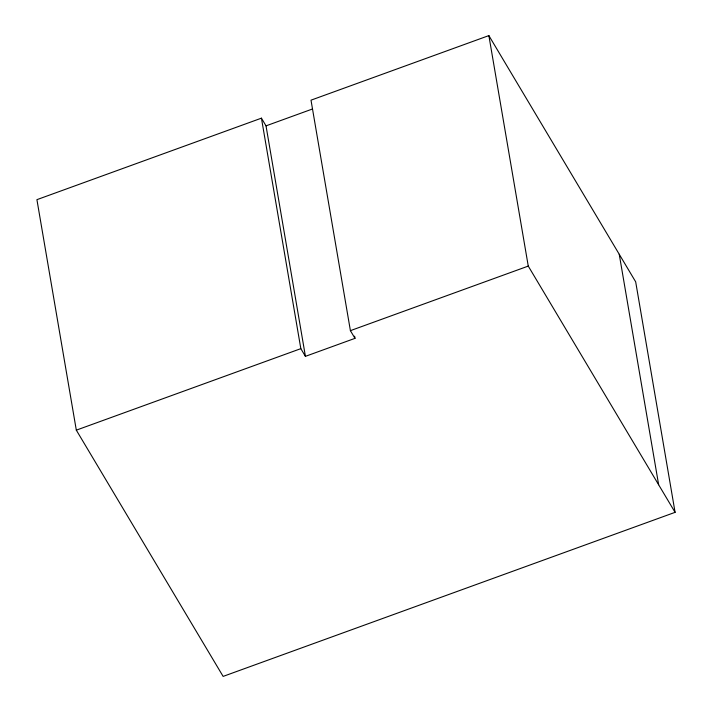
<?xml version="1.0" encoding="UTF-8"?>
<svg xmlns="http://www.w3.org/2000/svg" width="712" height="712" viewBox="0 0 712 712"><rect width="100%" height="100%" fill="white"/><g stroke="black" fill="none" stroke-linecap="round" stroke-linejoin="round"><path stroke-width="1.07" d="M261.438 118.165L36.917 199.663L76.317 430.155L223.132 676.4L675.083 512.337L635.683 281.845L488.868 35.6L311.002 100.169L350.402 330.653L354.985 338.351L305.421 356.347L300.829 348.649L261.438 118.165L266.021 125.855L305.421 356.347M266.021 125.855L312.488 108.989M76.317 430.155L300.829 348.649M350.402 330.653L528.26 266.092L675.083 512.337M619.244 254.273L658.644 484.756M488.868 35.6L528.26 266.092M354.612 336.171L354.985 338.351"/></g></svg>
